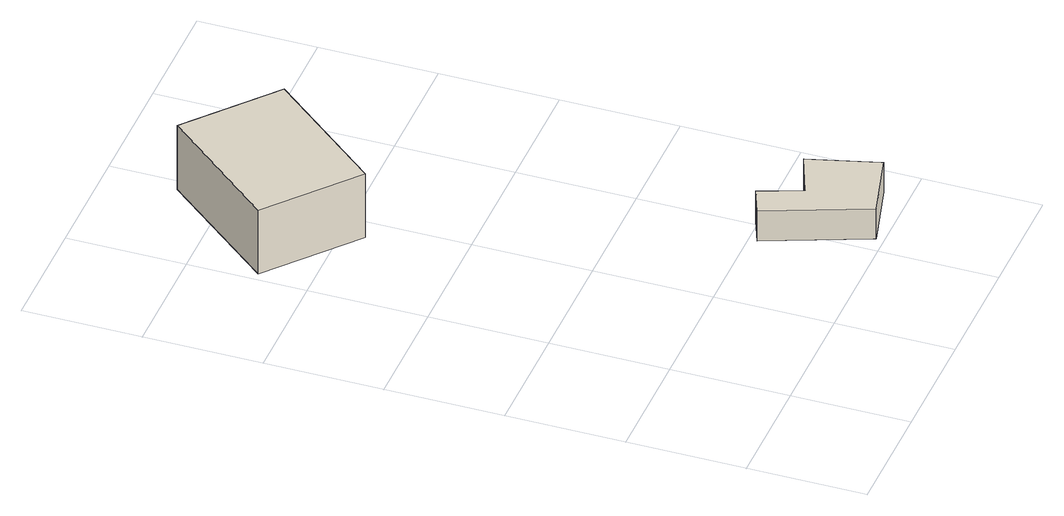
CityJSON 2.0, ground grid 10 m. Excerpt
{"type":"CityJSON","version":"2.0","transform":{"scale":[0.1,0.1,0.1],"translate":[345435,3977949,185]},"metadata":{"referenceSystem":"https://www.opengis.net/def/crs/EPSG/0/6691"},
"CityObjects":{
"building1":{"type":"Building","attributes":{"measuredHeight":8.5},"geometry":[{"type":"Solid","lod":"1","boundaries":[[[[0,1,2,3]],[[2,4,5,3]],[[1,6,4,2]],[[0,7,6,1]],[[3,5,7,0]],[[4,6,7,5]]]]}]},
"building2":{"type":"Building","attributes":{"measuredHeight":2.9},"geometry":[{"type":"Solid","lod":"1","boundaries":[[[[8,9,10,11,12,13]],[[12,14,15,13]],[[11,16,14,12]],[[10,17,16,11]],[[9,18,17,10]],[[8,19,18,9]],[[13,15,19,8]],[[14,16,17,18,19,15]]]]}]}
},
"vertices":[
[163,478,3],[81,381,3],[8,443,3],[90,540,3],[8,443,65],[90,540,65],[81,381,65],[163,478,65],
[257,82,3],[274,22,3],[215,7,3],[181,93,3],[205,103,3],[219,67,3],[205,103,32],[219,67,32],[181,93,32],[215,7,32],[274,22,32],[257,82,32]
]}
